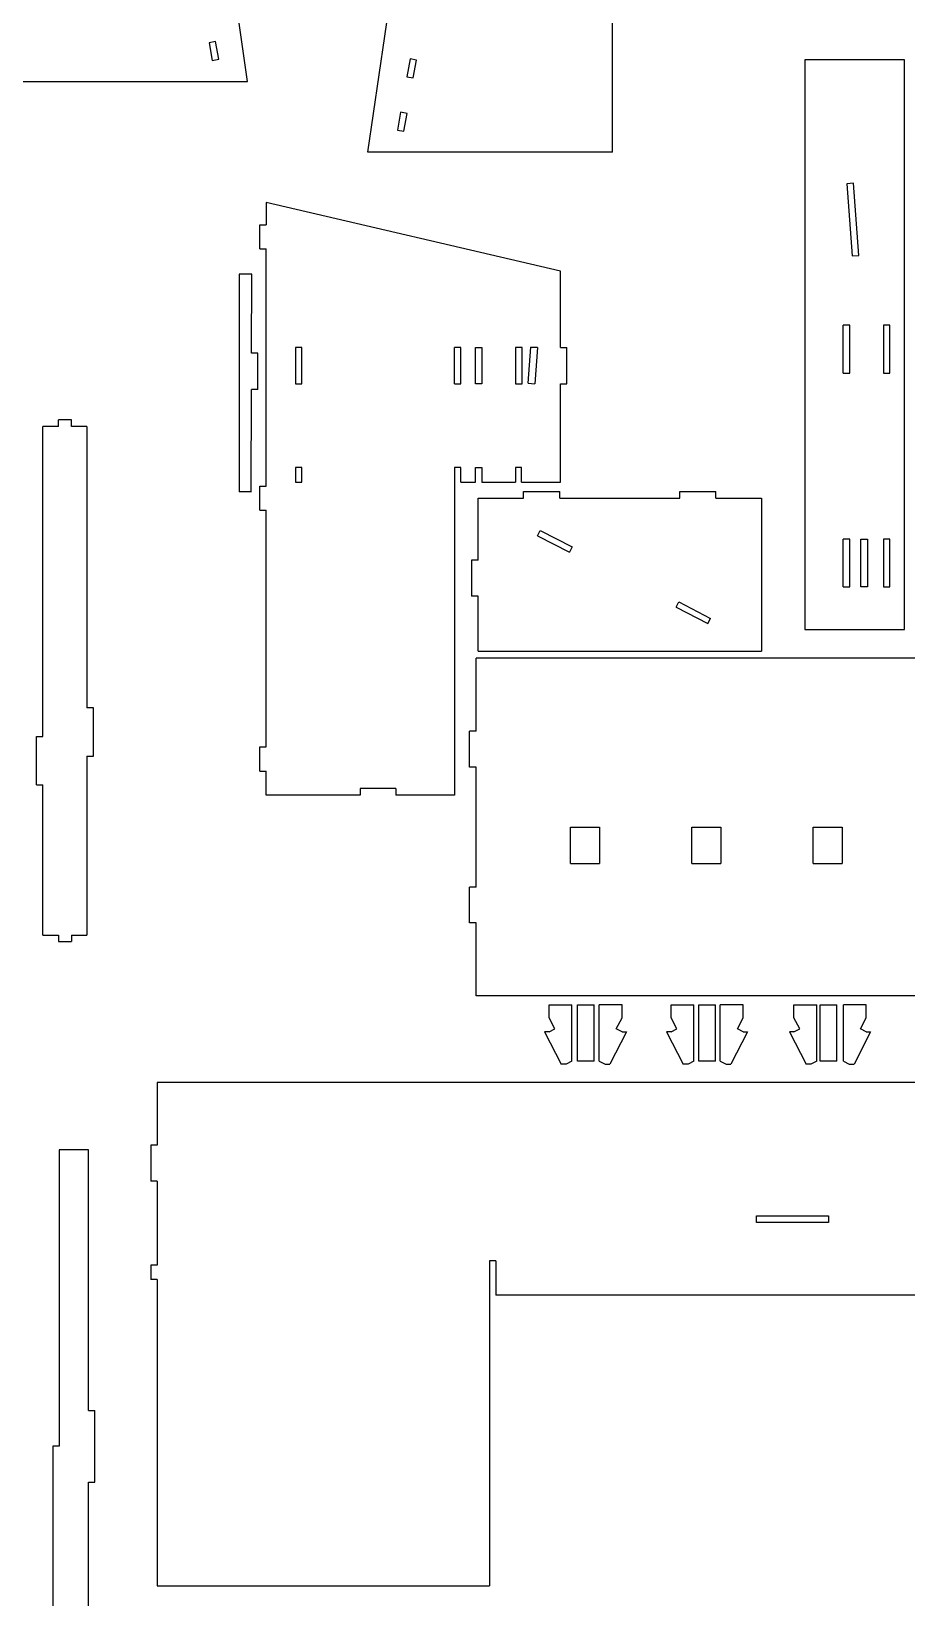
# Model space of a CAD drawing. Extents: x -1378 to 1378, y -734 to 734.
# Drawn here: x 170 to 457, y -43 to 472 of the extents above; entities that cross this region are included whole.
import ezdxf

# ---------------------------------------------------------------- set-up
doc = ezdxf.new("R2010")
doc.units = 0
doc.header["$MEASUREMENT"] = 0
doc.layers.get('0').update_dxf_attribs({"linetype": 'CONTINUOUS'})

msp = doc.modelspace()

# ---------------------------------------------------------------- linework, layer by layer
for p, q in [((240.62, 455.08), (200.3, 734.03)), ((280.16, 431.86), (320.48, 710.81)), ((360.43, 431.86), (360.43, 613.04)), ((230.1, 468.22), (227.98, 467.85)), ((227.98, 467.85), (229.02, 462.01)), ((231.13, 462.38), (230.1, 468.22)), ((229.02, 462.01), (231.13, 462.38)), ((293.98, 462.49), (292.94, 456.65)), ((296.09, 462.11), (293.98, 462.49)), ((295.05, 456.27), (296.09, 462.11)), ((456.38, 462.2), (423.66, 462.2)), ((423.66, 462.2), (423.66, 274.94)), ((456.38, 274.94), (456.38, 462.2)), ((160.4, 455.08), (240.62, 455.08)), ((292.94, 456.65), (295.05, 456.27)), ((290.87, 444.97), (289.84, 439.14)), ((292.99, 444.6), (290.87, 444.97)), ((291.95, 438.76), (292.99, 444.6)), ((289.84, 439.14), (291.95, 438.76)), ((360.43, 431.86), (280.16, 431.86)), ((439.67, 421.63), (437.49, 421.47)), ((437.49, 421.47), (439.23, 397.79)), ((441.41, 397.95), (439.67, 421.63)), ((246.7, 415.32), (246.7, 407.94)), ((343.4, 392.8), (246.7, 415.32)), ((244.61, 407.94), (246.7, 407.94)), ((244.61, 400.07), (244.61, 407.94)), ((244.61, 400.07), (246.7, 400.07)), ((246.7, 322.09), (246.7, 400.07)), ((439.23, 397.79), (441.41, 397.95)), ((237.87, 391.73), (237.87, 320.23)), ((241.96, 391.73), (237.87, 391.73)), ((241.93, 365.77), (241.96, 391.73)), ((343.4, 367.63), (343.4, 392.8)), ((438.41, 374.99), (436.28, 374.99)), ((436.28, 359.27), (436.28, 374.99)), ((438.41, 359.27), (438.41, 374.99)), ((449.47, 374.99), (449.47, 359.27)), ((451.6, 374.99), (449.47, 374.99)), ((451.6, 359.27), (451.6, 374.99)), ((243.98, 365.76), (241.93, 365.77)), ((243.96, 353.86), (243.98, 365.76)), ((256.31, 367.63), (256.31, 355.76)), ((258.41, 367.63), (256.31, 367.63)), ((258.41, 355.76), (258.41, 367.63)), ((308.55, 355.76), (308.55, 367.63)), ((310.69, 367.63), (308.55, 367.63)), ((310.69, 355.76), (310.69, 367.63)), ((315.46, 355.76), (315.46, 367.63)), ((315.46, 367.63), (317.59, 367.63)), ((317.59, 367.63), (317.59, 355.76)), ((328.66, 367.63), (328.66, 355.76)), ((330.78, 367.63), (328.66, 367.63)), ((330.78, 355.76), (330.78, 367.63)), ((332.76, 355.91), (333.63, 367.78)), ((333.63, 367.78), (335.81, 367.62)), ((335.81, 367.62), (333.63, 367.78)), ((333.63, 367.78), (333.63, 367.78)), ((335.81, 367.62), (334.94, 355.75)), ((343.4, 367.63), (345.53, 367.63)), ((345.53, 355.76), (345.53, 367.63)), ((256.31, 355.76), (258.41, 355.76)), ((308.55, 355.76), (310.69, 355.76)), ((317.59, 355.76), (315.46, 355.76)), ((328.66, 355.76), (330.78, 355.76)), ((332.76, 355.91), (334.94, 355.75)), ((343.4, 323.45), (343.4, 355.76)), ((343.4, 355.76), (345.53, 355.76)), ((436.28, 359.27), (438.41, 359.27)), ((449.47, 359.27), (451.6, 359.27)), ((241.84, 320.23), (241.88, 353.86)), ((243.96, 353.86), (241.88, 353.86)), ((178.47, 341.71), (173.4, 341.71)), ((173.4, 239.83), (173.4, 341.71)), ((182.78, 343.86), (178.47, 343.86)), ((178.47, 341.71), (178.47, 343.86)), ((182.78, 341.71), (182.78, 343.86)), ((187.85, 341.71), (182.78, 341.71)), ((187.85, 341.71), (187.85, 249.27)), ((256.31, 328.18), (256.31, 323.45)), ((258.41, 328.18), (256.31, 328.18)), ((258.41, 323.45), (258.41, 328.18)), ((308.55, 328.18), (308.55, 220.51)), ((310.69, 328.18), (308.55, 328.18)), ((310.69, 323.45), (310.69, 328.18)), ((315.46, 323.45), (315.46, 328.18)), ((315.46, 328.18), (317.59, 328.18)), ((317.59, 328.18), (317.59, 323.45)), ((330.54, 328.18), (328.66, 328.18)), ((328.66, 328.18), (328.66, 323.45)), ((330.54, 323.45), (330.54, 328.18)), ((241.84, 320.23), (237.87, 320.23)), ((241.87, 320.23), (241.84, 320.23)), ((244.61, 322.09), (246.7, 322.09)), ((244.61, 314.23), (244.61, 322.09)), ((256.31, 323.45), (258.41, 323.45)), ((310.69, 323.45), (315.46, 323.45)), ((317.59, 323.45), (328.66, 323.45)), ((330.54, 323.45), (343.4, 323.45)), ((331.3, 320.29), (343.17, 320.29)), ((331.3, 318.16), (331.3, 320.29)), ((343.17, 318.16), (343.17, 320.29)), ((382.57, 320.29), (394.44, 320.29)), ((382.57, 318.16), (382.57, 320.29)), ((394.44, 318.16), (394.44, 320.29)), ((244.61, 314.23), (246.7, 314.23)), ((246.7, 236.41), (246.7, 314.23)), ((316.36, 318.16), (331.3, 318.16)), ((316.36, 297.75), (316.36, 318.16)), ((343.17, 318.16), (382.57, 318.16)), ((394.44, 318.16), (409.38, 318.16)), ((409.38, 318.16), (409.38, 267.87)), ((335.85, 305.78), (336.74, 307.5)), ((335.85, 305.78), (346.35, 300.36)), ((336.74, 307.5), (347.24, 302.09)), ((438.41, 304.69), (436.28, 304.69)), ((436.28, 288.97), (436.28, 304.69)), ((438.41, 288.97), (438.41, 304.69)), ((442.11, 304.69), (444.3, 304.69)), ((442.11, 288.97), (442.11, 304.69)), ((444.3, 304.69), (444.3, 288.97)), ((451.6, 304.69), (449.47, 304.69)), ((449.47, 304.69), (449.47, 288.97)), ((451.6, 288.97), (451.6, 304.69)), ((347.24, 302.09), (346.35, 300.36)), ((316.36, 297.75), (314.15, 297.75)), ((314.15, 297.75), (314.15, 285.94)), ((436.28, 288.97), (438.41, 288.97)), ((444.3, 288.97), (442.11, 288.97)), ((449.47, 288.97), (451.6, 288.97)), ((316.36, 285.94), (314.15, 285.94)), ((316.36, 267.87), (316.36, 285.94)), ((381.35, 282.32), (382.23, 284.04)), ((382.23, 284.04), (392.73, 278.63)), ((381.35, 282.32), (391.84, 276.91)), ((391.84, 276.91), (392.73, 278.63)), ((423.66, 274.94), (456.38, 274.94)), ((316.36, 267.87), (409.38, 267.87)), ((628.95, 265.5), (315.66, 265.5)), ((315.66, 241.51), (315.66, 265.5)), ((189.99, 249.27), (187.85, 249.27)), ((189.99, 233.38), (189.99, 249.27)), ((171.29, 239.83), (173.4, 239.83)), ((171.29, 223.94), (171.29, 239.83)), ((313.53, 229.7), (313.53, 241.51)), ((315.66, 241.51), (313.53, 241.51)), ((187.85, 233.38), (187.85, 174.52)), ((187.85, 233.38), (189.99, 233.38)), ((244.61, 236.41), (246.7, 236.41)), ((244.61, 228.46), (244.61, 236.41)), ((244.61, 228.46), (246.7, 228.46)), ((246.7, 220.51), (246.7, 228.46)), ((315.66, 229.7), (313.53, 229.7)), ((315.66, 190.32), (315.66, 229.7)), ((171.29, 223.94), (173.4, 223.94)), ((173.4, 174.52), (173.4, 223.94)), ((277.54, 222.72), (277.54, 220.51)), ((289.28, 222.72), (277.54, 222.72)), ((289.28, 222.72), (289.28, 220.51)), ((277.54, 220.51), (246.7, 220.51)), ((308.55, 220.51), (289.28, 220.51)), ((346.66, 210.01), (356.2, 210.01)), ((346.66, 198.08), (346.66, 210.01)), ((356.2, 210.01), (356.2, 198.08)), ((386.54, 198.08), (386.54, 210.01)), ((386.54, 210.01), (396.08, 210.01)), ((396.08, 210.01), (396.08, 198.08)), ((426.43, 198.08), (426.43, 210.01)), ((426.43, 210.01), (435.97, 210.01)), ((435.97, 210.01), (435.97, 198.08)), ((346.66, 198.08), (356.2, 198.08)), ((386.54, 198.08), (396.08, 198.08)), ((426.43, 198.08), (435.97, 198.08)), ((313.53, 178.51), (313.53, 190.32)), ((315.66, 190.32), (313.53, 190.32)), ((315.66, 178.51), (313.53, 178.51)), ((315.66, 154.52), (315.66, 178.51)), ((173.4, 174.52), (178.47, 174.52)), ((178.47, 174.52), (178.47, 172.37)), ((178.47, 172.37), (182.78, 172.37)), ((182.78, 174.52), (182.78, 172.37)), ((182.78, 174.52), (187.85, 174.52)), ((628.95, 154.52), (315.66, 154.52)), ((339.66, 151.58), (347.15, 151.58)), ((339.66, 147.36), (339.66, 151.58)), ((347.15, 133.14), (347.15, 151.58)), ((348.96, 151.58), (354.45, 151.58)), ((348.96, 133.14), (348.96, 151.58)), ((354.45, 133.14), (354.45, 151.58)), ((356.13, 133.14), (356.13, 151.58)), ((363.63, 151.58), (356.13, 151.58)), ((363.63, 147.36), (363.63, 151.58)), ((379.73, 147.36), (379.73, 151.58)), ((379.73, 151.58), (387.22, 151.58)), ((387.22, 133.14), (387.22, 151.58)), ((388.85, 133.14), (388.85, 151.58)), ((388.85, 151.58), (394.33, 151.58)), ((394.33, 133.14), (394.33, 151.58)), ((403.4, 151.58), (395.9, 151.58)), ((395.9, 133.14), (395.9, 151.58)), ((403.4, 147.36), (403.4, 151.58)), ((420.07, 147.36), (420.07, 151.58)), ((420.07, 151.58), (427.57, 151.58)), ((427.57, 133.14), (427.57, 151.58)), ((428.73, 151.58), (434.22, 151.58)), ((428.73, 133.14), (428.73, 151.58)), ((434.22, 133.14), (434.22, 151.58)), ((443.81, 151.58), (436.32, 151.58)), ((436.32, 133.14), (436.32, 151.58)), ((443.81, 147.36), (443.81, 151.58)), ((341.55, 143.68), (339.66, 147.36)), ((361.73, 143.68), (363.63, 147.36)), ((381.62, 143.68), (379.73, 147.36)), ((401.5, 143.68), (403.4, 147.36)), ((421.97, 143.68), (420.07, 147.36)), ((441.92, 143.68), (443.81, 147.36)), ((339.68, 142.72), (338.2, 142.71)), ((338.2, 142.71), (343.65, 132.15)), ((339.68, 142.72), (341.55, 143.68)), ((365.08, 142.71), (359.64, 132.15)), ((363.61, 142.72), (361.73, 143.68)), ((363.61, 142.72), (365.08, 142.71)), ((379.75, 142.72), (378.27, 142.71)), ((378.27, 142.71), (383.72, 132.15)), ((379.75, 142.72), (381.62, 143.68)), ((404.85, 142.71), (399.41, 132.15)), ((403.38, 142.72), (401.5, 143.68)), ((403.38, 142.72), (404.85, 142.71)), ((420.1, 142.72), (418.62, 142.71)), ((418.62, 142.71), (424.06, 132.15)), ((420.1, 142.72), (421.97, 143.68)), ((445.27, 142.71), (439.82, 132.15)), ((443.79, 142.72), (441.92, 143.68)), ((443.79, 142.72), (445.27, 142.71)), ((345.24, 132.15), (343.65, 132.15)), ((347.15, 133.14), (345.24, 132.15)), ((354.45, 133.14), (348.96, 133.14)), ((356.13, 133.14), (358.05, 132.15)), ((358.05, 132.15), (359.64, 132.15)), ((385.31, 132.15), (383.72, 132.15)), ((387.22, 133.14), (385.31, 132.15)), ((394.33, 133.14), (388.85, 133.14)), ((395.9, 133.14), (397.82, 132.15)), ((397.82, 132.15), (399.41, 132.15)), ((425.65, 132.15), (424.06, 132.15)), ((427.57, 133.14), (425.65, 132.15)), ((434.22, 133.14), (428.73, 133.14)), ((436.32, 133.14), (438.23, 132.15)), ((438.23, 132.15), (439.82, 132.15)), ((210.9, 126.06), (210.9, 105.51)), ((746.82, 126.06), (210.9, 126.06)), ((178.7, 103.96), (178.7, 6.5)), ((188.31, 103.96), (178.7, 103.96)), ((188.31, 18.31), (188.31, 103.96)), ((210.9, 105.51), (208.82, 105.51)), ((208.82, 105.51), (208.82, 93.63)), ((210.9, 93.63), (208.82, 93.63)), ((210.9, 93.63), (210.9, 66.06)), ((407.82, 80.1), (407.82, 82.23)), ((407.82, 82.23), (431.45, 82.23)), ((431.45, 80.1), (407.82, 80.1)), ((431.45, 82.23), (431.45, 80.1)), ((322.21, 67.51), (320.05, 67.51)), ((320.05, 67.51), (320.05, -39.38)), ((322.21, 67.51), (322.21, 56.22)), ((208.82, 66.06), (208.82, 61.33)), ((210.9, 66.06), (208.82, 66.06)), ((210.9, 61.33), (208.82, 61.33)), ((210.9, 61.33), (210.9, -39.38)), ((635.48, 56.22), (322.21, 56.22)), ((188.31, 18.31), (190.44, 18.31)), ((190.44, -5.32), (190.44, 18.31)), ((178.7, 6.5), (176.61, 6.5)), ((176.61, 6.5), (176.61, -111.88)), ((188.31, -100.07), (188.31, -5.32)), ((188.31, -5.32), (190.44, -5.32)), ((210.9, -39.38), (320.05, -39.38))]:
    msp.add_line(p, q)

doc.saveas('drawing.dxf')
